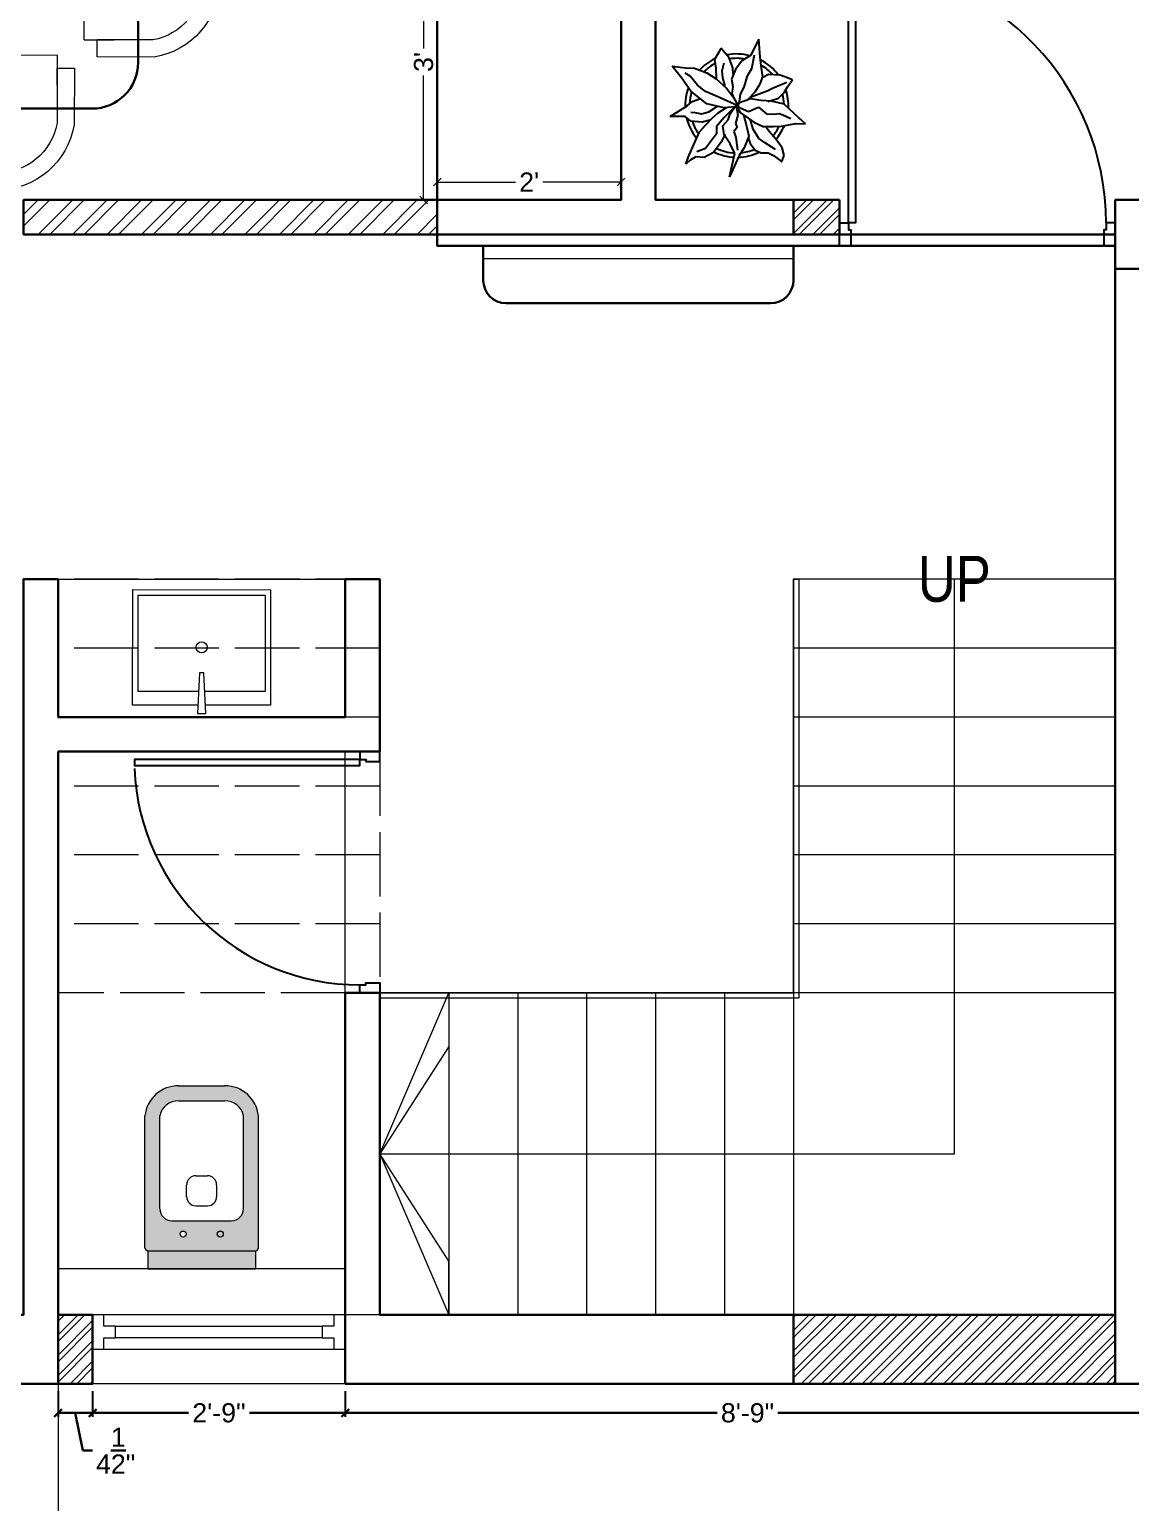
# Model space of a CAD drawing. Header units: millimetres. Extents: x 56222 to 154870, y -177588 to -121287.
# Drawn here: x 148267.5 to 148411.2, y -177402.6 to -177210.3 of the extents above; entities that cross this region are included whole.
import ezdxf

# ---------------------------------------------------------------- set-up
doc = ezdxf.new("R2010")
doc.units = ezdxf.units.MM
doc.header["$MEASUREMENT"] = 0
doc.header["$PDMODE"] = 35
doc.linetypes.add('ACAD_ISO02W100', pattern=[15, 12, -3])
doc.layers.get('Defpoints').update_dxf_attribs({"color": 220})
for name, color, linetype in [('AR DOOR', 40, 'Continuous'), ('AR ELE-5', 134, 'Continuous'), ('GROUND FLOOR  ( Text )', 251, 'Continuous'), ('str coll', 6, 'Continuous')]:
    doc.layers.add(name, color=color, linetype=linetype)
for name, color, linetype, lineweight in [('COLUMN', 1, 'Continuous', 30), ('dim05', 1, 'Continuous', 13), ('ELEVATION ( SPIRAL STAIR )', 250, 'Continuous', 9), ('FURNITURE', 32, 'Continuous', 9), ('GROUND FLOOR', 7, 'Continuous', 9), ('GROUND FLOOR  ( PLINE )', 251, 'Continuous', 30), ('GROUND FLOOR ( DW_RAIL )', 7, 'Continuous', 9), ('GROUND FLOOR ( STAIR )', 251, 'Continuous', 9), ('wall', 7, 'Continuous', 30), ('XX~SLAB ( BEAM )~ ( DIM )', 7, 'Continuous', 9)]:
    doc.layers.add(name, color=color, linetype=linetype, lineweight=lineweight)
doc.styles.add('Arial', font='arial.ttf')
doc.styles.add("Cn_BT_0'-0", font='swissc.ttf')
doc.styles.get("Standard").update_dxf_attribs({"font": 'arial.ttf', "height": 6})
doc.dimstyles.new('ISO-25', dxfattribs={"dimtxt": 2.5, "dimasz": 1, "dimexe": 0.5, "dimexo": 1, "dimtad": 0, "dimdec": 1, "dimlunit": 4, "dimtxsty": 'Standard', "dimblk": 'OBLIQUE', "dimcen": 2.5, "dimclrd": 1, "dimclre": 1, "dimclrt": 5, "dimadec": 0, "dimazin": 0, "dimtfac": 1, "dimtdec": 1, "dimtmove": 0, "dimatfit": 3, "dimfxl": 1, "dimlwd": -1, "dimarcsym": 0})

# ---------------------------------------------------------------- blocks, each defined once
blk = doc.blocks.new('*U255')
for points in [[(0, 0), (0, 1120), (-30, 1120), (-30, 0)], [(40, 0), (0, 0), (0, -30), (-10, -30), (-10, -100), (40, -100)], [(-1160, 0), (-1120, 0), (-1120, -30), (-1110, -30), (-1110, -100), (-1160, -100)]]:
    blk.add_lwpolyline(points, close=True)
at = {"layer": 'AR ELE-5', "linetype": 'ByBlock', "ltscale": 15}
blk.add_arc((1.6, -0.7), 1121.6, 92.37301, 179.96526, dxfattribs=at)
blk = doc.blocks.new('SD DSD')
at = {"layer": 'FURNITURE'}
for p, q in [((3348486.7, -514623.32), (3348486.68, -514619.42)), ((3348502.23, -514619.34), (3348502.25, -514623.25)), ((3348486.7, -514623.32), (3348502.25, -514623.25)), ((3348483.69, -514625.26), (3348479.79, -514625.25)), ((3348483.69, -514625.26), (3348483.66, -514640.81)), ((3348505.76, -514625.26), (3348509.66, -514625.25)), ((3348505.76, -514625.26), (3348505.79, -514640.81)), ((3348479.75, -514640.8), (3348483.66, -514640.81)), ((3348509.7, -514640.8), (3348505.79, -514640.81)), ((3348479.75, -514651.77), (3348483.66, -514651.76)), ((3348483.69, -514667.31), (3348483.66, -514651.76)), ((3348505.76, -514667.31), (3348505.79, -514651.76)), ((3348509.7, -514651.77), (3348505.79, -514651.76)), ((3348483.69, -514667.31), (3348479.79, -514667.32)), ((3348505.76, -514667.31), (3348509.66, -514667.32)), ((3348486.7, -514669.25), (3348486.68, -514673.16)), ((3348486.7, -514669.25), (3348502.25, -514669.32)), ((3348502.23, -514673.23), (3348502.25, -514669.32))]:
    blk.add_line(p, q, dxfattribs=at)
at = {"layer": 'FURNITURE', "flags": 128}
for points in [[(3348502.23, -514621.56), (3348504.46, -514621.55), (3348504.42, -514614.17, 0.853613), (3348484.42, -514614.22), (3348484.46, -514621.65), (3348486.68, -514621.64)], [(3348502.22, -514619.34), (3348502.23, -514621.56), (3348502.2, -514614.36, 0.835758), (3348486.65, -514614.39), (3348486.67, -514619.42), (3348486.68, -514621.64)], [(3348481.97, -514640.8), (3348481.97, -514643.02), (3348474.58, -514643.01, -0.853613), (3348474.58, -514623.01), (3348482.01, -514623.02), (3348482.01, -514625.25)], [(3348507.48, -514640.8), (3348507.48, -514643.02), (3348514.87, -514643.01, 0.853613), (3348514.87, -514623.01), (3348507.44, -514623.02), (3348507.44, -514625.25)], [(3348479.75, -514640.79), (3348481.97, -514640.8), (3348474.77, -514640.78, -0.835758), (3348474.76, -514625.23), (3348479.79, -514625.24), (3348482.01, -514625.25)], [(3348509.7, -514640.79), (3348507.48, -514640.8), (3348514.68, -514640.78, 0.835758), (3348514.69, -514625.23), (3348509.66, -514625.24), (3348507.44, -514625.25)], [(3348481.97, -514651.77), (3348481.97, -514649.55), (3348474.58, -514649.57, 0.853613), (3348474.58, -514669.57), (3348482.01, -514669.55), (3348482.01, -514667.32)], [(3348507.48, -514651.77), (3348507.48, -514649.55), (3348514.87, -514649.57, -0.853613), (3348514.87, -514669.57), (3348507.44, -514669.55), (3348507.44, -514667.32)], [(3348479.75, -514651.78), (3348481.97, -514651.77), (3348474.77, -514651.79, 0.835758), (3348474.76, -514667.34), (3348479.79, -514667.33), (3348482.01, -514667.33)], [(3348509.7, -514651.78), (3348507.48, -514651.77), (3348514.68, -514651.79, -0.835758), (3348514.69, -514667.34), (3348509.66, -514667.33), (3348507.44, -514667.33)], [(3348502.23, -514671.01), (3348504.46, -514671.02), (3348504.42, -514678.4, -0.853613), (3348484.42, -514678.36), (3348484.46, -514670.92), (3348486.68, -514670.93)], [(3348502.22, -514673.23), (3348502.23, -514671.01), (3348502.2, -514678.21, -0.835758), (3348486.65, -514678.18), (3348486.67, -514673.16), (3348486.68, -514670.93)]]:
    blk.add_lwpolyline(points, format="xyb", dxfattribs=at)
at = {"layer": 'FURNITURE', "lineweight": 30}
blk.add_lwpolyline([(3348506.78, -514676.29), (3348482.68, -514676.29, -0.414214), (3348476.68, -514670.29), (3348476.68, -514622.29, -0.414214), (3348482.68, -514616.29), (3348506.78, -514616.29, -0.414214), (3348512.78, -514622.29), (3348512.78, -514670.29, -0.414214)], format="xyb", close=True, dxfattribs=at)
blk = doc.blocks.new('ARPLS010')
at = {"linetype": 'ByBlock'}
for p, q in [((0.121, 0.605), (-0.013, 0.459)), ((0.179, 0.666), (0.121, 0.605)), ((0.174, 0.573), (0.179, 0.666)), ((0.2, 0.432), (0.174, 0.573)), ((-0.278, 0.467), (-0.295, 0.42)), ((-0.248, 0.54), (-0.278, 0.467)), ((-0.182, 0.493), (-0.248, 0.54)), ((-0.222, 0.484), (-0.164, 0.347)), ((-0.125, 0.459), (-0.182, 0.493)), ((-0.072, 0.404), (-0.125, 0.459)), ((-0.013, 0.459), (-0.044, 0.336)), ((0.077, 0.412), (0.091, 0.447)), ((0.091, 0.447), (0.125, 0.522)), ((0.203, 0.352), (0.2, 0.432)), ((0.409, 0.44), (0.33, 0.38)), ((0.484, 0.459), (0.409, 0.44)), ((0.542, 0.434), (0.484, 0.459)), ((0.533, 0.42), (0.542, 0.434)), ((-0.295, 0.42), (-0.302, 0.309)), ((-0.302, 0.309), (-0.276, 0.258)), ((-0.164, 0.347), (-0.139, 0.295)), ((-0.139, 0.295), (-0.08, 0.131)), ((-0.038, 0.302), (-0.072, 0.404)), ((-0.044, 0.336), (-0.049, 0.232)), ((0.015, 0.209), (0.08, 0.288)), ((0.082, 0.358), (0.077, 0.412)), ((0.08, 0.288), (0.082, 0.358)), ((0.204, 0.254), (0.203, 0.352)), ((0.252, 0.313), (0.216, 0.287)), ((0.33, 0.38), (0.252, 0.313)), ((0.425, 0.373), (0.356, 0.269)), ((0.459, 0.303), (0.485, 0.354)), ((0.459, 0.236), (0.459, 0.303)), ((0.485, 0.354), (0.533, 0.42)), ((-0.469, 0.226), (-0.643, 0.216)), ((-0.643, 0.216), (-0.485, 0.134)), ((-0.359, 0.148), (-0.49, 0.172)), ((-0.362, 0.24), (-0.469, 0.226)), ((-0.278, 0.254), (-0.362, 0.24)), ((-0.287, 0.106), (-0.359, 0.148)), ((-0.21, 0.227), (-0.278, 0.254)), ((-0.132, 0.18), (-0.21, 0.227)), ((-0.063, 0.111), (-0.132, 0.18)), ((-0.049, 0.232), (-0.065, 0.135)), ((0.056, 0.114), (0.015, 0.209)), ((0.068, 0.032), (0.16, 0.165)), ((0.227, 0.157), (0.132, 0.131)), ((0.16, 0.165), (0.204, 0.254)), ((0.318, 0.213), (0.227, 0.157)), ((0.356, 0.269), (0.318, 0.213)), ((0.368, 0.128), (0.432, 0.176)), ((0.432, 0.176), (0.459, 0.236)), ((-0.485, 0.134), (-0.433, 0.051)), ((-0.433, 0.051), (-0.349, -0.011)), ((-0.18, 0.073), (-0.287, 0.106)), ((-0.111, 0.036), (-0.18, 0.073)), ((-0.013, 0.022), (-0.111, 0.036)), ((-0.084, -0.034), (0.007, 0.018)), ((0.003, 0.011), (-0.076, -0.16)), ((-0.065, 0.135), (-0.024, 0.018)), ((-0.024, 0.018), (0.009, 0.005)), ((0.006, -0.002), (0.068, 0.032)), ((0.007, 0.018), (0.02, -0.121)), ((0.009, 0.005), (0.056, 0.114)), ((0.017, -0.002), (0.091, 0.009)), ((0.088, 0.065), (0.187, 0.091)), ((0.091, 0.009), (0.173, -0.011)), ((0.173, -0.011), (0.212, 0.004)), ((0.187, 0.091), (0.297, 0.116)), ((0.212, 0.004), (0.252, -0.03)), ((0.297, 0.116), (0.408, 0.071)), ((0.309, 0.109), (0.368, 0.128)), ((0.309, -0.01), (0.43, 0.006)), ((0.408, 0.071), (0.482, 0.024)), ((0.482, 0.024), (0.689, -0.072)), ((-0.464, -0.073), (-0.558, -0.152)), ((-0.366, -0.036), (-0.464, -0.073)), ((-0.336, -0.142), (-0.413, -0.121)), ((-0.306, -0.033), (-0.366, -0.036)), ((-0.349, -0.011), (-0.256, -0.05)), ((-0.269, -0.135), (-0.336, -0.142)), ((-0.193, -0.113), (-0.269, -0.135)), ((-0.259, -0.2), (-0.168, -0.1)), ((-0.256, -0.05), (-0.185, -0.038)), ((-0.185, -0.038), (-0.114, -0.046)), ((-0.168, -0.1), (-0.084, -0.034)), ((-0.114, -0.046), (-0.093, -0.036)), ((0.02, -0.121), (-0.017, -0.291)), ((0.01, -0.014), (0.017, -0.002)), ((0.078, -0.064), (0.01, -0.014)), ((0.016, -0.023), (0.116, -0.122)), ((0.07, -0.179), (0.018, -0.1)), ((0.138, -0.083), (0.078, -0.064)), ((0.116, -0.122), (0.201, -0.195)), ((0.197, -0.135), (0.138, -0.083)), ((0.283, -0.123), (0.197, -0.135)), ((0.252, -0.03), (0.309, -0.01)), ((0.277, -0.114), (0.357, -0.156)), ((0.37, -0.064), (0.283, -0.123)), ((0.462, -0.021), (0.37, -0.064)), ((0.689, -0.072), (0.462, -0.021)), ((-0.558, -0.152), (-0.517, -0.172)), ((-0.517, -0.172), (-0.447, -0.216)), ((-0.447, -0.216), (-0.363, -0.202)), ((-0.363, -0.202), (-0.263, -0.2)), ((-0.318, -0.29), (-0.259, -0.2)), ((-0.076, -0.16), (-0.138, -0.304)), ((0.059, -0.27), (0.005, -0.185)), ((0.08, -0.342), (0.059, -0.27)), ((0.121, -0.239), (0.07, -0.179)), ((0.184, -0.299), (0.121, -0.239)), ((0.141, -0.261), (0.16, -0.336)), ((0.201, -0.195), (0.272, -0.198)), ((0.272, -0.198), (0.311, -0.225)), ((0.311, -0.225), (0.415, -0.304)), ((0.357, -0.156), (0.455, -0.226)), ((0.455, -0.226), (0.503, -0.317)), ((-0.368, -0.496), (-0.363, -0.408)), ((-0.363, -0.408), (-0.318, -0.29)), ((-0.199, -0.38), (-0.287, -0.45)), ((-0.138, -0.304), (-0.199, -0.38)), ((-0.017, -0.291), (-0.141, -0.446)), ((-0.042, -0.432), (-0.071, -0.352)), ((0.064, -0.446), (0.066, -0.407)), ((0.066, -0.407), (0.08, -0.342)), ((0.16, -0.336), (0.15, -0.445)), ((0.252, -0.362), (0.184, -0.299)), ((0.376, -0.416), (0.252, -0.362)), ((0.502, -0.472), (0.376, -0.416)), ((0.415, -0.304), (0.447, -0.388)), ((0.503, -0.317), (0.494, -0.398)), ((0.494, -0.398), (0.528, -0.452)), ((-0.382, -0.625), (-0.368, -0.496)), ((-0.269, -0.533), (-0.382, -0.625)), ((-0.287, -0.45), (-0.314, -0.498)), ((-0.141, -0.446), (-0.269, -0.533)), ((0.002, -0.48), (-0.042, -0.432)), ((0.104, -0.646), (0.002, -0.48)), ((0.106, -0.5), (0.104, -0.646)), ((0.15, -0.445), (0.106, -0.5)), ((0.567, -0.494), (0.502, -0.472)), ((0.528, -0.452), (0.567, -0.494))]:
    blk.add_line(p, q, dxfattribs=at)
for radius, start, end in [(0.5, 87.2367, 107.9154), (0.458, 91.6596, 104.0784), (0.5, 49.0791, 67.0324), (0.5, 126.2799, 152.7042), (0.458, 130.7647, 148.9789), (0.458, 49.8461, 63.9764), (0.458, 5.0517, 21.9108), (0.5, 1.3782, 25.7565), (0.5, 164.9216, 191.0302), (0.458, 169.9629, 188.6517), (0.458, 334.5625, 357.1532), (0.5, 333.6991, 357.5577), (0.5, 205.1623, 226.3204), (0.458, 207.232, 224.0819), (0.5, 283.5324, 308.8712), (0.458, 289.266, 306.1107), (0.5, 249.553, 272.4234), (0.458, 252.8522, 267.711)]:
    blk.add_arc((0, 0), radius, start, end, dxfattribs=at)
blk = doc.blocks.new('*U257')
for points in [[(0, 0), (0, 1120), (30, 1120), (30, 0)], [(-40, 0), (0, 0), (0, -30), (10, -30), (10, -100), (-40, -100)], [(1160, 0), (1120, 0), (1120, -30), (1110, -30), (1110, -100), (1160, -100)]]:
    blk.add_lwpolyline(points, close=True)
at = {"layer": 'AR ELE-5', "linetype": 'ByBlock', "ltscale": 15}
blk.add_arc((-1.6, -0.7), 1121.6, 0.03474, 87.62699, dxfattribs=at)
blk = doc.blocks.new('_Oblique')
at = {"layer": 'wall', "color": 0, "lineweight": -2}
blk.add_line((-0.5, -0.5), (0.5, 0.5), dxfattribs=at)
blk = doc.blocks.new('*D495')
at = {"layer": 'Defpoints', "color": 0, "transparency": 16777216}
for p in [(148320.69, -177196.54), (148318.91, -177232.54), (148320.69, -177232.54)]:
    blk.add_point(p, dxfattribs=at)
at = {"layer": 'dim05', "color": 1, "linetype": 'Continuous', "lineweight": -2, "transparency": 16777216}
for p, q in [((148319.69, -177196.54), (148318.41, -177196.54)), ((148319.69, -177232.54), (148318.41, -177232.54))]:
    blk.add_line(p, q, dxfattribs=at)
at = {"layer": 'dim05', "color": 1, "linetype": 'Continuous', "transparency": 16777216}
for p, q in [((148318.91, -177196.54), (148318.91, -177212.77)), ((148318.91, -177232.54), (148318.91, -177216.32))]:
    blk.add_line(p, q, dxfattribs=at)
at = {"layer": 'dim05', "color": 1, "transparency": 16777216}
for p, rotation in [((148318.91, -177196.54), 90), ((148318.91, -177232.54), 270)]:
    blk.add_blockref('_Oblique', p, dxfattribs=dict(at, rotation=rotation))
at = {"layer": 'dim05', "color": 5, "transparency": 16777216, "insert": (148318.91, -177214.54), "char_height": 2.5, "attachment_point": 5, "rotation": 90, "style": 'Arial'}
blk.add_mtext("3'", dxfattribs=at)
blk = doc.blocks.new('A$C3EC62B37')
at = {"layer": 'FURNITURE', "lineweight": 30, "ltscale": 0.25, "true_color": 0xffffff}
h = blk.add_hatch(color=7, dxfattribs=at)
h.dxf.hatch_style = 1
h.paths.add_polyline_path([(-12.22, 0), (-12.22, 2.35), (-26.26, 2.35), (-26.26, 0)])
h.paths.add_polyline_path([(-26.26, 2.35), (-12.22, 2.35, 0.414214), (-11.83, 2.74), (-11.83, 19.96, 0.388639), (-16.24, 23.87), (-22.38, 23.87, 0.379499), (-26.65, 19.96), (-26.65, 2.74, 0.414214)])
h.paths.add_polyline_path([(-15.35, 6.26), (-23.13, 6.26, -0.414214), (-24.7, 7.83), (-24.7, 19.96, -0.349567), (-22.37, 21.91), (-16.24, 21.91, -0.364948), (-13.78, 19.96), (-13.78, 7.83, -0.414214)], flags=16)
h.paths.add_polyline_path([(-18.46, 8.22), (-20.02, 8.22, -0.414214), (-21.2, 9.39), (-21.2, 10.96, -0.414214), (-20.02, 12.13), (-18.46, 12.13, -0.414214), (-17.28, 10.96), (-17.28, 9.39, -0.414214)], flags=0)
h.paths.add_polyline_path([(-22.06, 4.53, -1), (-21.27, 4.53, -1)], flags=16)
at = {"layer": 'FURNITURE', "color": 0, "linetype": 'ByBlock', "lineweight": -2}
for p, q in [((-22.24, 23.87), (-16.24, 23.87)), ((-22.24, 21.91), (-16.24, 21.91)), ((-26.65, 2.74), (-26.65, 19.96)), ((-24.7, 7.83), (-24.7, 19.96)), ((-13.78, 7.83), (-13.78, 19.96)), ((-11.83, 2.74), (-11.83, 19.96)), ((-20.02, 12.13), (-18.46, 12.13)), ((-21.2, 9.39), (-21.2, 10.96)), ((-17.28, 9.39), (-17.28, 10.96)), ((-20.02, 8.22), (-18.46, 8.22)), ((-23.13, 6.26), (-15.35, 6.26)), ((-26.26, 2.35), (-12.22, 2.35)), ((-26.26, 2.35), (-26.26, 0)), ((-12.22, 2.35), (-12.22, 0)), ((-26.26, 0), (-12.22, 0)), ((-26.26, 0), (-12.22, 0))]:
    blk.add_line(p, q, dxfattribs=at)
for centre in [(-21.66, 4.53), (-16.81, 4.53)]:
    blk.add_circle(centre, 0.391, dxfattribs=at)
for centre, radius, start, end in [((-22.31, 19.5), 4.37, 89.0873, 174.0395), ((-16.17, 19.5), 4.37, 5.9605, 90.9127), ((-22.31, 19.48), 2.44, 88.437, 168.6348), ((-16.17, 19.48), 2.44, 11.3652, 91.563), ((-20.02, 10.96), 1.17, 90, 180), ((-18.46, 10.96), 1.17, 0, 90), ((-23.13, 7.83), 1.57, 180, 270), ((-20.02, 9.39), 1.17, 180, 270), ((-18.46, 9.39), 1.17, 270, 0), ((-15.35, 7.83), 1.57, 270, 0), ((-26.26, 2.74), 0.391, 180, 270), ((-12.22, 2.74), 0.391, 270, 0)]:
    blk.add_arc(centre, radius, start, end, dxfattribs=at)
blk = doc.blocks.new('*D516')
at = {"layer": 'Defpoints', "color": 0, "transparency": 16777216}
for p in [(148275.69, -177387.04), (148308.69, -177387.04), (148308.69, -177390.86)]:
    blk.add_point(p, dxfattribs=at)
at = {"layer": 'dim05', "color": 5, "linetype": 'Continuous', "lineweight": -2, "transparency": 16777216}
for p, q in [((148275.69, -177388.04), (148275.69, -177391.36)), ((148308.69, -177388.04), (148308.69, -177391.36))]:
    blk.add_line(p, q, dxfattribs=at)
at = {"layer": 'dim05', "color": 5, "linetype": 'Continuous', "lineweight": 30, "transparency": 16777216}
for p, q in [((148275.69, -177390.86), (148288.22, -177390.86)), ((148308.69, -177390.86), (148296.16, -177390.86))]:
    blk.add_line(p, q, dxfattribs=at)
at = {"layer": 'dim05', "color": 5, "lineweight": 30, "transparency": 16777216, "rotation": 180}
blk.add_blockref('_Oblique', (148275.69, -177390.86), dxfattribs=at)
at = {"layer": 'dim05', "color": 5, "lineweight": 30, "transparency": 16777216}
blk.add_blockref('_Oblique', (148308.69, -177390.86), dxfattribs=at)
at = {"layer": 'dim05', "color": 5, "lineweight": 30, "transparency": 16777216, "insert": (148292.19, -177390.86), "char_height": 2.5, "attachment_point": 5, "style": 'Arial'}
blk.add_mtext('2\'-9"', dxfattribs=at)
blk = doc.blocks.new('*D517')
at = {"layer": 'Defpoints', "color": 0, "transparency": 16777216}
for p in [(148271.19, -177387.04), (148275.69, -177387.04), (148275.69, -177390.86)]:
    blk.add_point(p, dxfattribs=at)
at = {"layer": 'dim05', "color": 5, "linetype": 'Continuous', "lineweight": -2, "transparency": 16777216}
for p, q in [((148271.19, -177388.04), (148271.19, -177391.36)), ((148275.69, -177388.04), (148275.69, -177391.36))]:
    blk.add_line(p, q, dxfattribs=at)
at = {"layer": 'dim05', "color": 5, "linetype": 'Continuous', "lineweight": 30, "transparency": 16777216}
for p, q in [((148271.19, -177390.86), (148275.69, -177390.86)), ((148273.44, -177390.86), (148274.43, -177395.78)), ((148274.43, -177395.78), (148275.68, -177395.78))]:
    blk.add_line(p, q, dxfattribs=at)
at = {"layer": 'dim05', "color": 5, "lineweight": 30, "transparency": 16777216, "rotation": 180}
blk.add_blockref('_Oblique', (148271.19, -177390.86), dxfattribs=at)
at = {"layer": 'dim05', "color": 5, "lineweight": 30, "transparency": 16777216}
blk.add_blockref('_Oblique', (148275.69, -177390.86), dxfattribs=at)
at = {"layer": 'dim05', "color": 5, "lineweight": 30, "transparency": 16777216, "insert": (148278.71, -177395.78), "char_height": 2.5, "attachment_point": 5, "style": 'Arial'}
blk.add_mtext('4{\\H1x;\\S1/2;}"', dxfattribs=at)
blk = doc.blocks.new('*D555')
at = {"layer": 'Defpoints', "color": 0, "transparency": 16777216}
for p in [(148308.69, -177387.04), (148413.69, -177387.04), (148413.69, -177390.86)]:
    blk.add_point(p, dxfattribs=at)
at = {"layer": 'dim05', "color": 5, "linetype": 'Continuous', "lineweight": -2, "transparency": 16777216}
for p, q in [((148308.69, -177388.04), (148308.69, -177391.36)), ((148413.69, -177388.04), (148413.69, -177391.36))]:
    blk.add_line(p, q, dxfattribs=at)
at = {"layer": 'dim05', "color": 5, "linetype": 'Continuous', "lineweight": 30, "transparency": 16777216}
for p, q in [((148308.69, -177390.86), (148357.24, -177390.86)), ((148413.69, -177390.86), (148365.14, -177390.86))]:
    blk.add_line(p, q, dxfattribs=at)
at = {"layer": 'dim05', "color": 5, "lineweight": 30, "transparency": 16777216, "rotation": 180}
blk.add_blockref('_Oblique', (148308.69, -177390.86), dxfattribs=at)
at = {"layer": 'dim05', "color": 5, "lineweight": 30, "transparency": 16777216}
blk.add_blockref('_Oblique', (148413.69, -177390.86), dxfattribs=at)
at = {"layer": 'dim05', "color": 5, "lineweight": 30, "transparency": 16777216, "insert": (148361.19, -177390.86), "char_height": 2.5, "attachment_point": 5, "style": 'Arial'}
blk.add_mtext('8\'-9"', dxfattribs=at)
blk = doc.blocks.new('*D578')
at = {"layer": 'Defpoints', "color": 0, "transparency": 16777216}
for p in [(148344.69, -177230.21), (148320.69, -177232.54), (148344.69, -177232.54)]:
    blk.add_point(p, dxfattribs=at)
at = {"layer": 'dim05', "color": 1, "linetype": 'Continuous', "lineweight": -2, "transparency": 16777216}
for p, q in [((148320.69, -177231.54), (148320.69, -177229.71)), ((148344.69, -177231.54), (148344.69, -177229.71))]:
    blk.add_line(p, q, dxfattribs=at)
at = {"layer": 'dim05', "color": 1, "linetype": 'Continuous', "transparency": 16777216}
for p, q in [((148320.69, -177230.21), (148330.89, -177230.21)), ((148344.69, -177230.21), (148334.48, -177230.21))]:
    blk.add_line(p, q, dxfattribs=at)
at = {"layer": 'dim05', "color": 1, "transparency": 16777216, "rotation": 180}
blk.add_blockref('_Oblique', (148320.69, -177230.21), dxfattribs=at)
at = {"layer": 'dim05', "color": 1, "transparency": 16777216}
blk.add_blockref('_Oblique', (148344.69, -177230.21), dxfattribs=at)
at = {"layer": 'dim05', "color": 5, "transparency": 16777216, "insert": (148332.69, -177230.21), "char_height": 2.5, "attachment_point": 5, "style": 'Arial'}
blk.add_mtext("2'", dxfattribs=at)

msp = doc.modelspace()

# ---------------------------------------------------------------- hatches: boundary and pattern name
at = {"layer": 'ELEVATION ( SPIRAL STAIR )', "lineweight": 5}
h = msp.add_hatch(dxfattribs=at)
h.set_pattern_fill('ANSI32', color=2, scale=8.4797232)
h.paths.add_polyline_path([(148320.6875, -177232.5426), (148266.6875, -177232.5426), (148266.6875, -177237.0426), (148320.6875, -177237.0426)])
at = {"layer": 'GROUND FLOOR  ( PLINE )', "lineweight": 5}
h = msp.add_hatch(dxfattribs=at)
h.set_pattern_fill('ANSI32', color=3, scale=5)
h.paths.add_polyline_path([(148373.1875, -177232.5426), (148367.1875, -177232.5426), (148367.1875, -177237.0426), (148373.1875, -177237.0426)])
h = msp.add_hatch(dxfattribs=at)
h.set_pattern_fill('ANSI32', color=3, scale=5)
h.paths.add_polyline_path([(148275.6875, -177378.0426), (148271.1875, -177378.0426), (148271.1875, -177387.0426), (148275.6875, -177387.0426)])
h.paths.add_polyline_path([(148409.1875, -177378.0426), (148367.1875, -177378.0426), (148367.1875, -177387.0426), (148409.1875, -177387.0426)])
h.paths.add_polyline_path([(148409.1875, -177378.0426), (148409.1875, -177387.0426)])

# ---------------------------------------------------------------- linework, layer by layer
at = {"layer": 'COLUMN'}
msp.add_lwpolyline([(148424.1875, -177232.5426), (148424.1875, -177241.5426), (148409.1875, -177241.5426), (148409.1875, -177232.5426)], close=True, dxfattribs=at)
at = {"layer": 'ELEVATION ( SPIRAL STAIR )', "color": 2, "lineweight": 30}
msp.add_lwpolyline([(148320.6875, -177232.5426), (148266.6875, -177232.5426), (148266.6875, -177237.0426), (148320.6875, -177237.0426)], close=True, dxfattribs=at)
at = {"layer": 'FURNITURE', "lineweight": 30}
for p, q in [((148320.6875, -177232.5426), (148320.6875, -177124.5426)), ((148326.6875, -177238.5426), (148326.6875, -177243.0426)), ((148367.1875, -177243.0426), (148367.1875, -177238.5426)), ((148329.6875, -177246.0426), (148364.1875, -177246.0426))]:
    msp.add_line(p, q, dxfattribs=at)
for points in [[(148320.6875, -177232.5426), (148344.6875, -177232.5426), (148344.6875, -177196.5414), (148320.6875, -177196.5414)], [(148320.6875, -177237.0426), (148409.1875, -177237.0426), (148409.1875, -177238.5426), (148320.6875, -177238.5426)]]:
    msp.add_lwpolyline(points, close=True, dxfattribs=at)
at = {"layer": 'FURNITURE', "lineweight": 5}
msp.add_lwpolyline([(148326.6875, -177238.5426), (148367.1875, -177238.5426), (148367.1875, -177240.2554), (148326.6875, -177240.2554)], close=True, dxfattribs=at)
at = {"layer": 'FURNITURE'}
for points in [[(148289.4403, -177298.5023), (148280.9293, -177298.4878), (148280.938, -177283.3939), (148298.938, -177283.4145), (148298.9292, -177298.5085), (148290.4168, -177298.5029)], [(148289.528, -177296.7019), (148281.6506, -177296.6879), (148281.6577, -177284.1145), (148298.2174, -177284.1342), (148298.2103, -177296.7076), (148290.3316, -177296.7025)]]:
    msp.add_lwpolyline(points, dxfattribs=at)
msp.add_lwpolyline([(148290.2172, -177294.2861), (148289.6456, -177294.2857), (148289.3877, -177299.5825), (148290.468, -177299.5832)], close=True, dxfattribs=at)
msp.add_circle((148289.9336, -177290.9409), 0.7202, dxfattribs=at)
at = {"layer": 'FURNITURE', "lineweight": 30}
for centre, start, end in [((148329.6875, -177243.0426), 180, 270), ((148364.1875, -177243.0426), 270, 360)]:
    msp.add_arc(centre, 3, start, end, dxfattribs=at)
at = {"layer": 'GROUND FLOOR'}
for p, q in [((148344.6875, -177103.5426), (148344.6875, -177232.5426)), ((148349.1875, -177103.5426), (148349.1875, -177232.5426)), ((148344.6875, -177232.5426), (148320.6875, -177232.5426)), ((148320.6875, -177237.0426), (148320.6875, -177232.5426)), ((148349.1875, -177232.5426), (148367.1875, -177232.5426)), ((148367.1875, -177232.5426), (148367.1875, -177237.0426)), ((148409.1875, -177232.5426), (148409.1875, -177387.0426)), ((148437.6875, -177232.5426), (148409.1875, -177232.5426)), ((148367.1875, -177237.0426), (148320.6875, -177237.0426)), ((148308.6875, -177300.0426), (148308.6875, -177282.0426)), ((148313.1875, -177304.5426), (148313.1875, -177282.0426)), ((148308.6875, -177387.0426), (148308.6875, -177304.5426)), ((148313.1875, -177378.0426), (148313.1875, -177336.0426)), ((148409.1875, -177378.0426), (148275.6875, -177378.0426)), ((148508.1875, -177387.0426), (148107.6875, -177387.0426)), ((148271.1875, -177387.0426), (148271.1875, -177499.2926))]:
    msp.add_line(p, q, dxfattribs=at)
at = {"layer": 'GROUND FLOOR', "color": 5}
msp.add_line((148313.1875, -177304.5426), (148271.1875, -177304.5426), dxfattribs=at)
at = {"layer": 'GROUND FLOOR'}
msp.add_lwpolyline([(148367.1875, -177282.0426), (148367.1875, -177336.0426), (148313.1875, -177336.0426)], dxfattribs=at)
at = {"layer": 'GROUND FLOOR  ( PLINE )', "lineweight": 0}
msp.add_line((148308.6875, -177372.0426), (148271.1875, -177372.0426), dxfattribs=at)
at = {"layer": 'GROUND FLOOR  ( PLINE )'}
for points in [[(148271.1875, -177094.5426), (148397.2296, -177094.5426), (148397.2296, -177103.5426), (148349.1875, -177103.5426), (148349.1875, -177232.5426), (148367.1875, -177232.5426), (148367.1875, -177237.0426), (148320.6875, -177237.0426), (148320.6875, -177232.5426), (148344.6875, -177232.5426), (148344.6875, -177103.5426), (148271.1875, -177103.5426)], [(148271.1875, -177304.5426), (148313.1875, -177304.5426), (148313.1875, -177282.0426), (148308.6875, -177282.0426), (148308.6875, -177300.0426), (148271.1875, -177300.0426), (148271.1875, -177282.0426), (148266.6875, -177282.0426), (148266.6875, -177378.0426), (148164.6875, -177378.0426), (148164.6875, -177387.0426), (148271.1875, -177387.0426)], [(148367.1875, -177378.0426), (148313.1875, -177378.0426), (148313.1875, -177336.0426), (148308.6875, -177336.0426), (148308.6875, -177387.0426), (148367.1875, -177387.0426)]]:
    msp.add_lwpolyline(points, close=True, dxfattribs=at)
at = {"layer": 'GROUND FLOOR  ( PLINE )', "color": 3}
for points in [[(148373.1875, -177232.5426), (148367.1875, -177232.5426), (148367.1875, -177237.0426), (148373.1875, -177237.0426)], [(148275.6875, -177378.0426), (148271.1875, -177378.0426), (148271.1875, -177387.0426), (148275.6875, -177387.0426)], [(148367.1875, -177387.0426), (148409.1875, -177387.0426), (148409.1875, -177378.0426), (148367.1875, -177378.0426)]]:
    msp.add_lwpolyline(points, close=True, dxfattribs=at)
at = {"layer": 'GROUND FLOOR  ( PLINE )'}
msp.add_lwpolyline([(148413.6875, -177364.5426), (148442.1825, -177364.5426), (148442.1825, -177369.0426), (148413.6875, -177369.0426), (148413.6875, -177387.0426), (148409.1875, -177387.0426), (148409.1875, -177232.5426), (148437.6875, -177232.5426), (148437.6875, -177237.0426), (148424.1875, -177237.0426)], dxfattribs=at)
at = {"layer": 'GROUND FLOOR ( DW_RAIL )'}
msp.add_lwpolyline([(148308.6875, -177378.0426), (148307.1875, -177378.0426), (148307.1875, -177379.5426), (148305.6875, -177379.5426), (148305.6875, -177381.0426), (148278.6875, -177381.0426), (148278.6875, -177379.5426), (148277.1875, -177379.5426), (148277.1875, -177378.0426), (148275.6875, -177378.0426), (148275.6875, -177382.5426), (148277.1875, -177382.5426), (148277.1875, -177381.0426), (148278.6875, -177381.0426), (148278.6875, -177379.5426), (148305.6875, -177379.5426), (148305.6875, -177381.0426), (148307.1875, -177381.0426), (148307.1875, -177382.5426), (148308.6875, -177382.5426), (148308.6875, -177378.0426), (148275.6875, -177378.0426), (148275.6875, -177382.5426), (148308.6875, -177382.5426)], close=True, dxfattribs=at)
at = {"layer": 'GROUND FLOOR ( STAIR )', "color": 5, "linetype": 'ACAD_ISO02W100', "ltscale": 0.7}
for p, q in [((148313.1875, -177282.0426), (148271.1875, -177282.0426)), ((148313.1875, -177291.0426), (148271.1875, -177291.0426)), ((148313.1875, -177300.0426), (148271.1875, -177300.0426)), ((148313.1875, -177304.5426), (148313.1875, -177336.0426)), ((148313.1875, -177309.0426), (148271.1875, -177309.0426)), ((148313.1875, -177318.0426), (148271.1875, -177318.0426)), ((148313.1875, -177327.0426), (148271.1875, -177327.0426)), ((148308.6875, -177336.0426), (148271.1875, -177336.0426))]:
    msp.add_line(p, q, dxfattribs=at)
at = {"layer": 'GROUND FLOOR ( STAIR )'}
for p, q in [((148409.1875, -177282.0426), (148367.1875, -177282.0426)), ((148367.1875, -177282.0426), (148367.1875, -177378.0426)), ((148409.1875, -177291.0426), (148367.1875, -177291.0426)), ((148409.1875, -177300.0426), (148367.1875, -177300.0426)), ((148409.1875, -177309.0426), (148367.1875, -177309.0426)), ((148409.1875, -177318.0426), (148367.1875, -177318.0426)), ((148409.1875, -177327.0426), (148367.1875, -177327.0426)), ((148409.1875, -177336.0426), (148313.1875, -177336.0426)), ((148322.1875, -177336.0426), (148322.1875, -177378.0426)), ((148331.1875, -177336.0426), (148331.1875, -177378.0426)), ((148340.1875, -177336.0426), (148340.1875, -177378.0426)), ((148349.1875, -177336.0426), (148349.1875, -177378.0426)), ((148358.1875, -177336.0426), (148358.1875, -177378.0426))]:
    msp.add_line(p, q, dxfattribs=at)
msp.add_lwpolyline([(148313.1875, -177357.0426), (148322.1875, -177336.0426), (148322.1875, -177343.0426), (148313.1875, -177357.0426), (148322.1875, -177378.0426), (148322.1875, -177371.0426), (148313.1875, -177357.0426), (148388.1875, -177357.0426), (148388.1875, -177282.0426)], dxfattribs=at)
msp.add_lwpolyline([(148313.1875, -177336.0426), (148367.1875, -177336.0426), (148367.1875, -177282.0426), (148367.8875, -177282.0426), (148367.8875, -177336.7426), (148313.1875, -177336.7426)], close=True, dxfattribs=at)
at = {"layer": 'XX~SLAB ( BEAM )~ ( DIM )'}
for p, q in [((148373.1875, -177237.0426), (148373.1875, -177238.5426)), ((148271.1875, -177282.0426), (148308.6875, -177282.0426))]:
    msp.add_line(p, q, dxfattribs=at)

# ---------------------------------------------------------------- block references
at = {"xscale": 13.47973786482115, "yscale": 13.47973786482115, "zscale": 13.47973786482115, "rotation": 270.106449045987}
msp.add_blockref('ARPLS010', (148359.7846, -177220.2396), dxfattribs=at)
at = {"layer": 'AR DOOR', "linetype": 'ByBlock', "lineweight": -2, "extrusion": (0, 0, -1), "xscale": -0.02999999999997555, "yscale": 0.02999999999997555, "zscale": -0.02999999999997555}
msp.add_blockref('*U257', (-148374.3875, -177235.5426), dxfattribs=at)
at = {"layer": 'AR DOOR', "linetype": 'ByBlock', "lineweight": -2, "extrusion": (0, 0, -1), "xscale": -0.02624999999989069, "yscale": 0.02624999999989069, "zscale": -0.02624999999989069, "rotation": 270}
msp.add_blockref('*U255', (-148310.5625, -177305.5926), dxfattribs=at)
at = {"layer": 'FURNITURE'}
msp.add_blockref('A$C3EC62B37', (148309.1765, -177372.0426), dxfattribs=at)
at = {"layer": 'str coll', "lineweight": 35}
msp.add_blockref('SD DSD', (-3200231.1417, 337455.6665), dxfattribs=at)

# ---------------------------------------------------------------- texts
at = {"layer": 'GROUND FLOOR  ( Text )', "insert": (148388.1875, -177282.0426), "char_height": 6, "attachment_point": 5, "style": "Cn_BT_0'-0"}
msp.add_mtext('UP', dxfattribs=at)

# ---------------------------------------------------------------- dimensions: what is measured, and where the dimension line sits
at = {"layer": 'dim05'}
dim = msp.add_linear_dim(base=(148318.9097, -177232.5426), p1=(148320.6875, -177196.5414), p2=(148320.6875, -177232.5426), angle=90, dimstyle='ISO-25', override={"dimdec": 0, "dimtxsty": 'Arial', "dimtmove": 1}, dxfattribs=at)
dim.commit()
dim.dimension.update_dxf_attribs({"geometry": '*D495', "text_midpoint": (148318.9097, -177214.542)})
dim = msp.add_linear_dim(base=(148344.6875, -177230.2081), p1=(148320.6875, -177232.5426), p2=(148344.6875, -177232.5426), dimstyle='ISO-25', override={"dimdec": 0, "dimtxsty": 'Arial', "dimtmove": 1}, dxfattribs=at)
dim.commit()
dim.dimension.update_dxf_attribs({"geometry": '*D578', "text_midpoint": (148332.6875, -177230.2081)})
at = {"layer": 'dim05', "color": 27, "lineweight": 30, "true_color": 0x7d5120}
dim = msp.add_linear_dim(base=(148275.6875, -177390.8568), p1=(148271.1875, -177387.0426), p2=(148275.6875, -177387.0426), dimstyle='ISO-25', override={"dimtxsty": 'Arial', "dimclrd": 5, "dimclre": 5, "dimtmove": 1, "dimlwd": 30}, dxfattribs=at)
dim.commit()
dim.dimension.update_dxf_attribs({"geometry": '*D517', "text_midpoint": (148276.3099, -177395.7791), "dimtype": 160})
for base, p1, p2, picture, middle in [((148308.6875, -177390.8568), (148275.6875, -177387.0426), (148308.6875, -177387.0426), '*D516', (148292.1875, -177390.8568)), ((148413.6875, -177390.8568), (148308.6875, -177387.0426), (148413.6875, -177387.0426), '*D555', (148361.1875, -177390.8568))]:
    dim = msp.add_linear_dim(base=base, p1=p1, p2=p2, dimstyle='ISO-25', override={"dimtxsty": 'Arial', "dimclrd": 5, "dimclre": 5, "dimlwd": 30}, dxfattribs=at)
    dim.commit()
    dim.dimension.update_dxf_attribs({"geometry": picture, "text_midpoint": middle})

doc.saveas('drawing.dxf')
